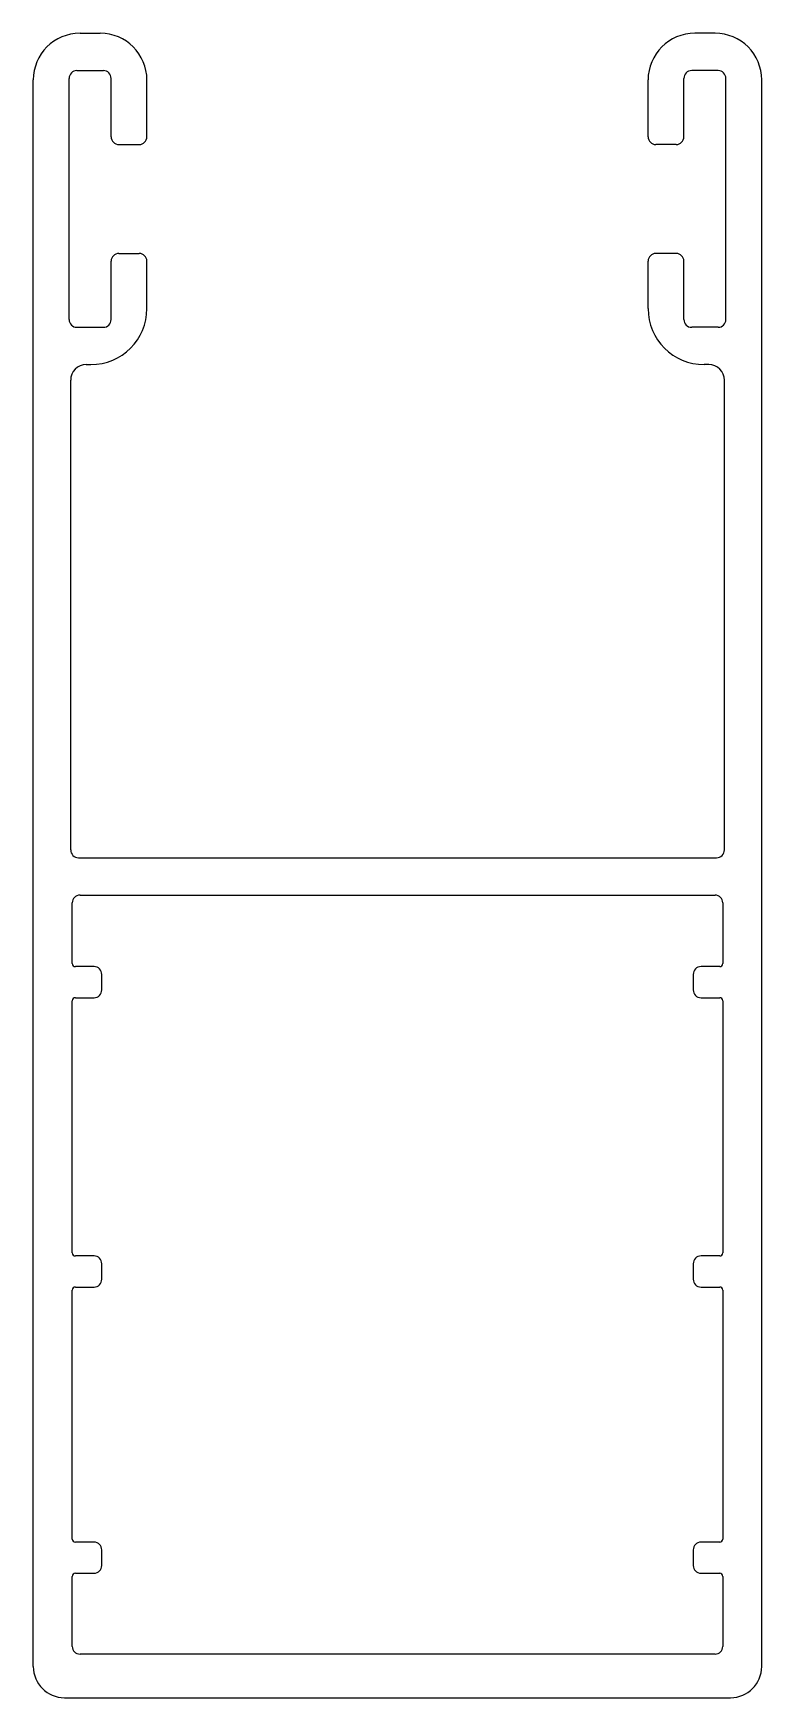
# Model space of a CAD drawing. Extents: x 2.1 to 25.5, y 1.9 to 55.4.
import ezdxf

# ---------------------------------------------------------------- set-up
doc = ezdxf.new("R2010")
doc.units = 0
doc.layers.get('0').update_dxf_attribs({"linetype": 'CONTINUOUS'})

msp = doc.modelspace()

# ---------------------------------------------------------------- linework, layer by layer
for p, q in [((3.553, 55.43), (4.203, 55.43)), ((23.953, 55.43), (23.303, 55.43)), ((3.453, 54.23), (4.303, 54.23)), ((24.053, 54.23), (23.203, 54.23)), ((2.053, 2.93), (2.053, 53.93)), ((3.203, 46.23), (3.203, 53.98)), ((4.553, 52.105), (4.553, 53.98)), ((5.703, 52.105), (5.703, 53.93)), ((21.803, 52.105), (21.803, 53.93)), ((22.953, 52.105), (22.953, 53.98)), ((24.303, 46.23), (24.303, 53.98)), ((25.453, 2.93), (25.453, 53.93)), ((4.803, 51.855), (5.453, 51.855)), ((22.703, 51.855), (22.053, 51.855)), ((4.803, 48.355), (5.453, 48.355)), ((22.703, 48.355), (22.053, 48.355)), ((4.553, 46.23), (4.553, 48.105)), ((5.703, 46.58), (5.703, 48.105)), ((21.803, 46.58), (21.803, 48.105)), ((22.953, 46.23), (22.953, 48.105)), ((3.453, 45.98), (4.303, 45.98)), ((24.053, 45.98), (23.203, 45.98)), ((3.753, 44.78), (3.903, 44.78)), ((23.753, 44.78), (23.603, 44.78)), ((3.253, 29.18), (3.253, 44.28)), ((24.253, 29.18), (24.253, 44.28)), ((3.503, 28.93), (24.003, 28.93)), ((3.303, 25.53), (3.303, 27.48)), ((3.553, 27.73), (23.953, 27.73)), ((24.203, 27.48), (24.203, 25.53)), ((4.003, 25.43), (3.403, 25.43)), ((4.253, 24.68), (4.253, 25.18)), ((23.253, 25.18), (23.253, 24.68)), ((24.103, 25.43), (23.503, 25.43)), ((3.303, 16.23), (3.303, 24.33)), ((3.403, 24.43), (4.003, 24.43)), ((23.503, 24.43), (24.103, 24.43)), ((24.203, 24.33), (24.203, 16.23)), ((4.003, 16.13), (3.403, 16.13)), ((24.103, 16.13), (23.503, 16.13)), ((4.253, 15.38), (4.253, 15.88)), ((23.253, 15.88), (23.253, 15.38)), ((3.303, 7.03), (3.303, 15.03)), ((3.403, 15.13), (4.003, 15.13)), ((23.503, 15.13), (24.103, 15.13)), ((24.203, 15.03), (24.203, 7.03)), ((4.003, 6.93), (3.403, 6.93)), ((4.253, 6.18), (4.253, 6.68)), ((23.253, 6.68), (23.253, 6.18)), ((24.103, 6.93), (23.503, 6.93)), ((3.403, 5.93), (4.003, 5.93)), ((23.503, 5.93), (24.103, 5.93)), ((3.303, 3.58), (3.303, 5.83)), ((24.203, 5.83), (24.203, 3.58)), ((23.953, 3.33), (3.553, 3.33)), ((3.053, 1.93), (24.453, 1.93))]:
    msp.add_line(p, q)
for centre, radius, start, end in [((3.553, 53.93), 1.5, 90, 180), ((4.203, 53.93), 1.5, 0, 90), ((23.303, 53.93), 1.5, 90, 180), ((23.953, 53.93), 1.5, 0, 90), ((3.453, 53.98), 0.25, 90, 180), ((4.303, 53.98), 0.25, 0, 90), ((23.203, 53.98), 0.25, 90, 180), ((24.053, 53.98), 0.25, 0, 90), ((4.803, 52.105), 0.25, 180, 270), ((5.453, 52.105), 0.25, 270, 0), ((22.053, 52.105), 0.25, 180, 270), ((22.703, 52.105), 0.25, 270, 0), ((4.803, 48.105), 0.25, 90, 180), ((5.453, 48.105), 0.25, 0, 90), ((22.053, 48.105), 0.25, 90, 180), ((22.703, 48.105), 0.25, 0, 90), ((3.903, 46.58), 1.8, 270, 360), ((23.603, 46.58), 1.8, 180, 270), ((3.453, 46.23), 0.25, 180, 270), ((4.303, 46.23), 0.25, 270, 0), ((23.203, 46.23), 0.25, 180, 270), ((24.053, 46.23), 0.25, 270, 0), ((3.753, 44.28), 0.5, 90, 180), ((23.753, 44.28), 0.5, 0, 90), ((3.503, 29.18), 0.25, 180, 270), ((24.003, 29.18), 0.25, 270, 0), ((3.553, 27.48), 0.25, 90, 180), ((23.953, 27.48), 0.25, 0, 90), ((3.403, 25.53), 0.1, 180, 270), ((4.003, 25.18), 0.25, 0, 90), ((23.503, 25.18), 0.25, 90, 180), ((24.103, 25.53), 0.1, 270, 0), ((4.003, 24.68), 0.25, 270, 0), ((23.503, 24.68), 0.25, 180, 270), ((3.403, 24.33), 0.1, 90, 180), ((24.103, 24.33), 0.1, 0, 90), ((3.403, 16.23), 0.1, 180, 270), ((4.003, 15.88), 0.25, 0, 90), ((23.503, 15.88), 0.25, 90, 180), ((24.103, 16.23), 0.1, 270, 0), ((3.403, 15.03), 0.1, 90, 180), ((4.003, 15.38), 0.25, 270, 0), ((23.503, 15.38), 0.25, 180, 270), ((24.103, 15.03), 0.1, 0, 90), ((3.403, 7.03), 0.1, 180, 270), ((24.103, 7.03), 0.1, 270, 0), ((4.003, 6.68), 0.25, 0, 90), ((23.503, 6.68), 0.25, 90, 180), ((3.403, 5.83), 0.1, 90, 180), ((4.003, 6.18), 0.25, 270, 0), ((23.503, 6.18), 0.25, 180, 270), ((24.103, 5.83), 0.1, 0, 90), ((3.553, 3.58), 0.25, 180, 270), ((23.953, 3.58), 0.25, 270, 0), ((3.053, 2.93), 1, 180, 270), ((24.453, 2.93), 1, 270, 0)]:
    msp.add_arc(centre, radius, start, end)

doc.saveas('drawing.dxf')
